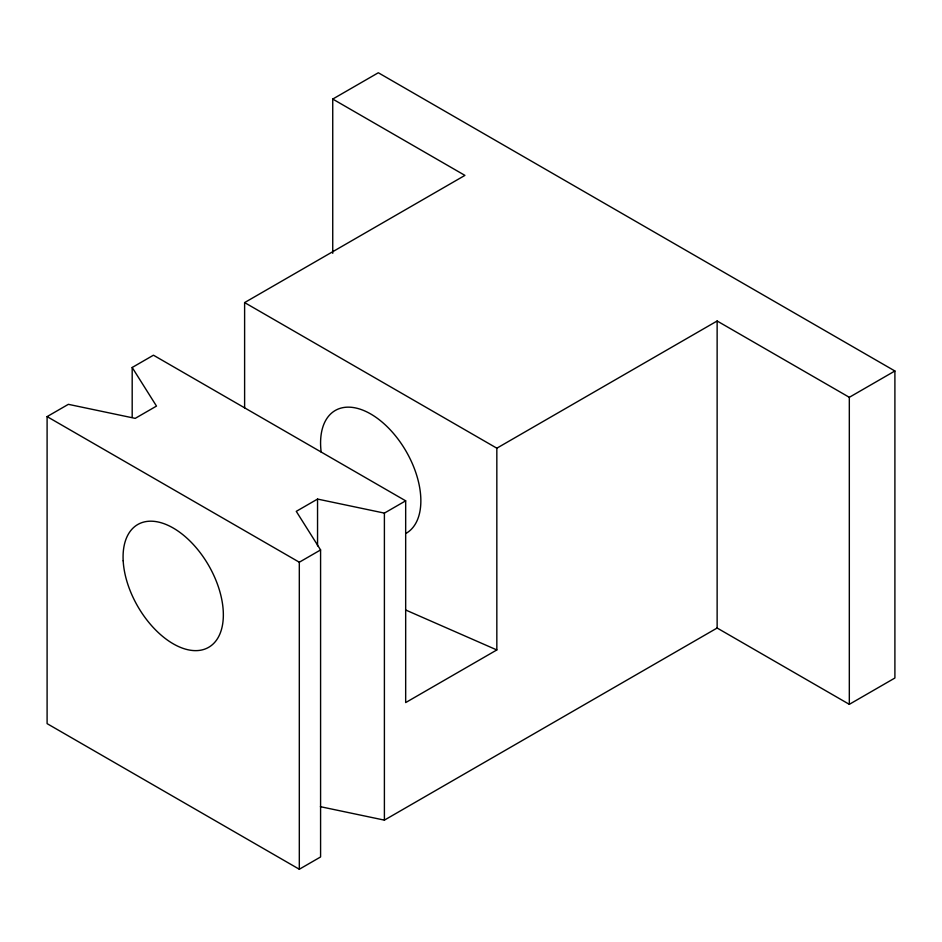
<?xml version="1.0" encoding="UTF-8"?>
<svg xmlns="http://www.w3.org/2000/svg" width="942" height="942" viewBox="0 0 942 942"><rect width="100%" height="100%" fill="white"/><g stroke="black" fill="none" stroke-linecap="round" stroke-linejoin="round"><path stroke-width="1.41" d="M405.672 500.826L153.452 355.205L132.186 367.486L156.49 406.084L135.224 418.366L68.366 404.33L47.1 416.611L47.1 723.633L299.309 869.242L320.586 856.961L320.586 549.94L296.271 511.353L317.548 499.072L384.395 513.107L405.672 500.826L405.672 702.579L496.834 649.945L496.834 448.192L717.133 320.998L849.319 397.312L894.9 370.995L894.9 678.016L849.319 704.333L717.133 628.02L384.395 820.129L320.386 806.682M132.186 417.2L132.186 367.486M244.614 407.839L244.614 302.582L464.924 175.389L332.738 99.063L332.738 253.316M299.309 869.242L299.309 562.221L320.586 549.94M317.548 545.854L317.548 499.072M384.395 820.129L384.395 513.107M717.133 628.02L717.133 320.998M849.319 704.333L849.319 397.312M332.738 99.063L378.319 72.758L894.9 370.995M405.602 609.969L496.834 649.945M244.614 302.582L496.834 448.192M47.1 416.611L299.309 562.221M321.163 452.078A70.909 40.942 60 0 1 386.314 425.855A70.909 40.942 60 0 1 406.179 533.278M123.178 560.808A70.909 40.942 60 0 0 201.058 650.133A70.909 40.942 60 0 0 195.383 546.784A70.909 40.942 60 0 0 123.178 560.808"/></g></svg>
